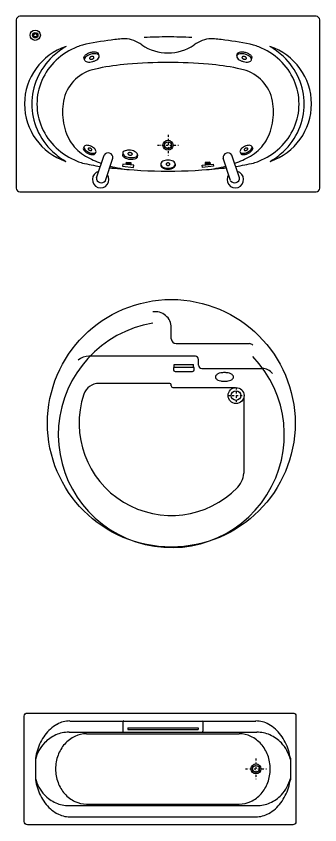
# Model space of a CAD drawing. Header units: millimetres. Extents: x 1333 to 16253, y 1167 to 12480.
# Drawn here: x 14353 to 16253, y 7416 to 12479 of the extents above; entities that cross this region are included whole.
import ezdxf

# ---------------------------------------------------------------- set-up
doc = ezdxf.new("R2010")
doc.units = ezdxf.units.MM
doc.linetypes.add('DASHDOT', pattern=[25.4, 12.7, -6.35, 0, -6.35])

# ---------------------------------------------------------------- blocks, each defined once
blk = doc.blocks.new('7')
at = {"color": 0}
for p, q in [((6730.7, -1561.1), (6726.2, -1544.7)), ((7592.3, -1561.1), (7596.8, -1544.7)), ((6638.3, -1586.2), (6633.9, -1569.8)), ((7684.6, -1586.2), (7689.1, -1569.8)), ((6636.8, -2128.5), (6630.6, -2141.6)), ((6710.3, -2163.4), (6704, -2176.5)), ((6878.1, -2168.7), (6876, -2185.2)), ((7612.7, -2163.4), (7618.9, -2176.5)), ((7686.2, -2128.5), (7692.4, -2141.6)), ((6713.9, -2323.6), (6761.2, -2181.9)), ((6769.9, -2342.2), (6817.2, -2200.6)), ((6900, -2226.3), (6898.4, -2240.3)), ((6900, -2226.3), (6929.6, -2229.5)), ((6970.9, -2180.7), (6968.7, -2197.2)), ((7423, -2226.3), (7393.3, -2229.5)), ((7423, -2226.3), (7424.5, -2240.3)), ((7553, -2342.2), (7505.8, -2200.6)), ((7609, -2323.6), (7561.8, -2181.9)), ((6878.7, -2238.1), (6877.2, -2251.7)), ((6947.9, -2245.7), (6878.7, -2238.1)), ((6929.6, -2229.5), (6928.1, -2243.5)), ((6946.4, -2259.3), (6947.9, -2245.7)), ((7116, -2239), (7116, -2250.4)), ((7207, -2239), (7207, -2250.4)), ((7375.1, -2245.7), (7444.3, -2238.1)), ((7376.6, -2259.3), (7375.1, -2245.7)), ((7393.3, -2229.5), (7394.9, -2243.5)), ((7444.3, -2238.1), (7445.8, -2251.7))]:
    blk.add_line(p, q, dxfattribs=at)
at = {"color": 0, "linetype": 'DASHDOT'}
for p, q in [((7161.5, -2055.4), (7161.5, -2185.4)), ((7096.5, -2120.4), (7226.5, -2120.4))]:
    blk.add_line(p, q, dxfattribs=at)
at = {"color": 0}
blk.add_lwpolyline([(6211.5, -1334.9), (6211.5, -2389.9, 0.333149), (6234, -2412.4), (8089, -2412.4, 0.333149), (8111.5, -2389.9), (8111.5, -1334.9, 0.333149), (8089, -1312.4), (6234, -1312.4, 0.333149)], format="xyb", close=True, dxfattribs=at)
for points in [[(6902.7, -2226.6), (6901.2, -2240.6)], [(6908.2, -2227.2), (6906.6, -2241.2)], [(7414.8, -2227.2), (7416.3, -2241.2)], [(7420.2, -2226.6), (7421.8, -2240.6)], [(6877.2, -2251.7), (6946.4, -2259.3)], [(6914.8, -2227.9), (6913.3, -2241.9)], [(6921.4, -2228.6), (6919.9, -2242.6)], [(6926.9, -2229.2), (6925.3, -2243.2)], [(7445.8, -2251.7), (7376.6, -2259.3)], [(7396.1, -2229.2), (7397.6, -2243.2)], [(7401.5, -2228.6), (7403.1, -2242.6)], [(7408.2, -2227.9), (7409.7, -2241.9)]]:
    blk.add_lwpolyline(points, dxfattribs=at)
for centre, radius in [((6330.6, -1431.7), 32.1), ((6330.6, -1431.7), 17), ((6330.6, -1431.7), 10.2), ((7161.5, -2120.4), 31.3), ((7161.5, -2120.4), 21.3)]:
    blk.add_circle(centre, radius, dxfattribs=at)
for centre, radius, start, end in [((7003.3, -3152.4), 1701.7, 96.6329, 102.8126), ((6902.2, -1996.7), 543, 91.1291, 100.1238), ((6881.9, -1643.8), 190.3, 52.5656, 87.111), ((7161.5, -4644.4), 3202, 90, 92.6851), ((7161.5, -4644.4), 3202, 87.3149, 90), ((7441.1, -1643.8), 190.3, 92.889, 127.4344), ((7420.8, -1996.7), 543, 79.8762, 88.8709), ((7319.7, -3152.4), 1701.7, 77.1874, 83.3671), ((6642.7, -1862.2), 379, 108.2642, 251.4664), ((6742.9, -1885.5), 441.3, 119.744, 133.4113), ((6742.9, -1885.5), 409.3, 111.3981, 133.4113), ((6751.5, -1907.4), 432.9, 106.8578, 111.3981), ((7161.1, -1248.1), 294.3, 236.2327, 303.7673), ((7571.5, -1907.4), 432.9, 68.6019, 73.1422), ((7580.1, -1885.5), 409.3, 46.5887, 68.6019), ((7680.3, -1862.2), 379, 288.5336, 71.7358), ((7580.1, -1885.5), 441.3, 46.5887, 60.256), ((6729.6, -1871.4), 422, 133.4113, 156.354), ((6670.4, -1588.7), 41.1, 136.8984, 152.597), ((6670.1, -1592.5), 34.4, 131.1867, 154.84), ((6685.1, -1602.5), 61.3, 119.555, 136.8984), ((6687.2, -1611.9), 60.2, 116.6215, 131.1867), ((6699, -1627), 89.5, 105.2129, 119.555), ((6704.1, -1645.7), 97.9, 105.2129, 116.6215), ((6684.8, -1582.2), 16.3, 118.593, 135.08), ((6699, -1627), 89.5, 90.8709, 105.2129), ((6688.8, -1589.6), 24.7, 105.2129, 118.593), ((6704.1, -1645.7), 97.9, 93.8044, 105.2129), ((6688.8, -1589.6), 24.7, 91.8329, 105.2129), ((6688.6, -1581.2), 16.3, 75.3459, 91.8329), ((6690.1, -1575.5), 10.4, 51.0158, 75.3459), ((6693.5, -1571.2), 4.88, 15.213, 51.0158), ((6698.6, -1598.8), 61.3, 73.5275, 90.8709), ((6701.6, -1608), 60.2, 79.2392, 93.8044), ((6706.4, -1582.6), 34.4, 55.5859, 79.2392), ((6704.3, -1579.5), 41.1, 57.8289, 73.5275), ((6719, -1564.3), 12.1, 15.213, 55.5859), ((6719, -1564.3), 12.1, 334.84, 15.213), ((7604, -1564.3), 12.1, 164.787, 205.16), ((7604, -1564.3), 12.1, 124.4141, 164.787), ((7618.7, -1579.5), 41.1, 106.4725, 122.1711), ((7616.6, -1582.6), 34.4, 100.7608, 124.4141), ((7624.4, -1598.8), 61.3, 89.1291, 106.4725), ((7621.4, -1608), 60.2, 86.1956, 100.7608), ((7629.4, -1571.2), 4.88, 128.9842, 164.787), ((7624, -1627), 89.5, 74.7871, 89.1291), ((7618.9, -1645.7), 97.9, 74.7871, 86.1956), ((7632.9, -1575.5), 10.4, 104.6541, 128.9842), ((7634.4, -1581.2), 16.3, 88.1671, 104.6541), ((7634.1, -1589.6), 24.7, 74.7871, 88.1671), ((7634.1, -1589.6), 24.7, 61.407, 74.7871), ((7618.9, -1645.7), 97.9, 63.3785, 74.7871), ((7638.1, -1582.2), 16.3, 44.92, 61.407), ((7624, -1627), 89.5, 60.445, 74.7871), ((7635.8, -1611.9), 60.2, 48.8133, 63.3785), ((7637.8, -1602.5), 61.3, 43.1016, 60.445), ((7652.8, -1592.5), 34.4, 25.16, 48.8133), ((7652.6, -1588.7), 41.1, 27.403, 43.1016), ((7593.4, -1871.4), 422, 23.646, 46.5887), ((6729.6, -1871.4), 390, 133.4113, 156.354), ((6650, -1583), 12.1, 154.84, 195.213), ((6650, -1583), 12.1, 195.213, 235.5859), ((6662.6, -1564.7), 34.4, 235.5859, 259.2392), ((6667.4, -1539.3), 60.2, 259.2392, 273.8044), ((6675.5, -1576.1), 4.88, 159.4101, 195.213), ((6675.5, -1576.1), 4.88, 195.213, 231.0158), ((6680.6, -1578), 10.4, 135.08, 159.4101), ((6664.9, -1501.7), 97.9, 273.8044, 285.2129), ((6678.9, -1571.8), 10.4, 231.0158, 255.3459), ((6680.4, -1566.1), 16.3, 255.3459, 271.8329), ((6680.2, -1557.7), 24.7, 271.8329, 285.2129), ((6680.2, -1557.7), 24.7, 285.2129, 298.593), ((6664.9, -1501.7), 97.9, 285.2129, 296.6215), ((6684.2, -1565.1), 16.3, 298.593, 315.08), ((6688.4, -1569.3), 10.4, 315.08, 339.4101), ((6693.5, -1571.2), 4.88, 339.4101, 15.213), ((6681.8, -1535.4), 60.2, 296.6215, 311.1867), ((6698.8, -1554.8), 34.4, 311.1867, 334.84), ((7039.8, -3177.1), 1569.6, 94.8158, 101.497), ((7161.5, -4621.8), 3019.4, 90, 94.8158), ((7161.5, -4621.8), 3019.4, 85.1842, 90), ((7283.2, -3177.1), 1569.6, 78.503, 85.1842), ((7624.1, -1554.8), 34.4, 205.16, 228.8133), ((7641.1, -1535.4), 60.2, 228.8133, 243.3785), ((7658, -1501.7), 97.9, 243.3785, 254.7871), ((7629.4, -1571.2), 4.88, 164.787, 200.5899), ((7634.6, -1569.3), 10.4, 200.5899, 224.92), ((7638.8, -1565.1), 16.3, 224.92, 241.407), ((7642.8, -1557.7), 24.7, 241.407, 254.7871), ((7658, -1501.7), 97.9, 254.7871, 266.1956), ((7642.8, -1557.7), 24.7, 254.7871, 268.1671), ((7642.5, -1566.1), 16.3, 268.1671, 284.6541), ((7644, -1571.8), 10.4, 284.6541, 308.9842), ((7642.3, -1578), 10.4, 20.5899, 44.92), ((7647.5, -1576.1), 4.88, 308.9842, 344.787), ((7655.5, -1539.3), 60.2, 266.1956, 280.7608), ((7647.5, -1576.1), 4.88, 344.787, 20.5899), ((7660.4, -1564.7), 34.4, 280.7608, 304.4141), ((7672.9, -1583), 12.1, 304.4141, 344.787), ((7672.9, -1583), 12.1, 344.787, 25.16), ((7593.4, -1871.4), 390, 23.646, 46.5887), ((6753.6, -1889.4), 250, 104.8458, 169.4824), ((6857.9, -2282.8), 656.9, 101.497, 104.8458), ((7465.1, -2282.8), 656.9, 75.1542, 78.503), ((7569.4, -1889.4), 250, 10.5176, 75.1542), ((6708.9, -1862.4), 399.5, 156.354, 180), ((6708.9, -1862.4), 367.5, 156.354, 180), ((7614, -1862.4), 367.5, 0, 23.646), ((7614, -1862.4), 399.5, 0, 23.646), ((6708.9, -1862.4), 399.5, 180, 203.646), ((6708.9, -1862.4), 367.5, 180, 203.646), ((6877.4, -1912.4), 375.9, 169.4824, 180), ((7445.6, -1912.4), 375.9, 0, 10.5176), ((7614, -1862.4), 367.5, 336.354, 0), ((7614, -1862.4), 399.5, 336.354, 0), ((6877.4, -1912.4), 375.9, 180, 201.1985), ((7445.6, -1912.4), 375.9, 338.8015, 0), ((6729.6, -1853.4), 422, 203.646, 226.5887), ((6729.6, -1853.4), 390, 203.646, 226.5887), ((7593.4, -1853.4), 390, 313.4113, 336.354), ((7593.4, -1853.4), 422, 313.4113, 336.354), ((6855, -1921.1), 351.9, 201.1985, 211.7172), ((7467.9, -1921.1), 351.9, 328.2828, 338.8015), ((6810.1, -1922.3), 313.9, 215.8396, 238.4666), ((6646.1, -2132.9), 10.3, 114.2511, 154.6241), ((6653.8, -2150.2), 29.2, 90.5978, 114.2511), ((6654.1, -2172.1), 51.2, 76.0326, 90.5978), ((6646.3, -2203.3), 83.2, 64.6241, 76.0326), ((7676.6, -2203.3), 83.2, 103.9674, 115.3759), ((7668.9, -2172.1), 51.2, 89.4022, 103.9674), ((7669.1, -2150.2), 29.2, 65.7489, 89.4022), ((7512.8, -1922.3), 313.9, 301.5334, 324.1604), ((7676.9, -2132.9), 10.3, 25.3759, 65.7489), ((6742.9, -1839.3), 441.3, 226.5887, 240.0029), ((6742.9, -1839.3), 409.3, 226.5887, 248.6019), ((6663.9, -2131.3), 34.9, 197.24, 212.9386), ((6678.4, -2121.9), 52.1, 212.9386, 230.282), ((6646.1, -2132.9), 10.3, 154.6241, 194.997), ((6664.3, -2128), 29.2, 194.997, 218.6503), ((6681.5, -2114.3), 51.2, 218.6503, 233.2155), ((6693.6, -2103.5), 76, 230.282, 244.6241), ((6700.7, -2088.6), 83.2, 233.2155, 244.6241), ((6693.6, -2103.5), 76, 244.6241, 258.9661), ((6666.3, -2142.5), 4.14, 154.6241, 190.4269), ((6670.9, -2141.7), 8.82, 190.4269, 214.757), ((6666.3, -2142.5), 4.14, 118.8212, 154.6241), ((6675.1, -2138.8), 13.9, 214.757, 231.244), ((6668.6, -2146.6), 8.82, 94.4911, 118.8212), ((6700.7, -2088.6), 83.2, 244.6241, 256.0326), ((6679.5, -2133.3), 21, 231.244, 244.6241), ((6669, -2151.7), 13.9, 78.0042, 94.4911), ((6679.5, -2133.3), 21, 244.6241, 258.0042), ((6667.5, -2158.6), 21, 64.6241, 78.0042), ((6678.1, -2140.2), 13.9, 258.0042, 274.4911), ((6667.5, -2158.6), 21, 51.244, 64.6241), ((6678.4, -2145.3), 8.82, 274.4911, 298.8212), ((6672, -2153.1), 13.9, 34.757, 51.244), ((6693, -2119.8), 51.2, 256.0326, 270.5978), ((6646.3, -2203.3), 83.2, 53.2155, 64.6241), ((6680.7, -2149.4), 4.14, 298.8212, 334.6241), ((6676.1, -2150.2), 8.82, 10.4269, 34.757), ((6680.7, -2149.4), 4.14, 334.6241, 10.4269), ((6693.2, -2141.7), 29.2, 270.5978, 294.2511), ((6691, -2144.1), 34.9, 276.3095, 292.0082), ((6665.5, -2177.6), 51.2, 38.6503, 53.2155), ((6700.9, -2159), 10.3, 294.2511, 334.6241), ((6682.7, -2163.9), 29.2, 14.997, 38.6503), ((6700.9, -2159), 10.3, 334.6241, 14.997), ((6786.6, -2199), 30.6, 356.9709, 146.1285), ((6889.9, -2170.2), 11.8, 172.6674, 213.0403), ((6889.9, -2170.2), 11.8, 132.2945, 172.6674), ((6908.1, -2158.4), 33.6, 213.0403, 236.6937), ((6904.5, -2186.3), 33.6, 108.6411, 132.2945), ((6912.6, -2210.3), 58.8, 94.0759, 108.6411), ((6915.2, -2247), 95.7, 82.6674, 94.0759), ((6915.4, -2173.5), 4.77, 136.8645, 172.6674), ((6915.4, -2173.5), 4.77, 172.6674, 208.4703), ((6920.1, -2171), 10.1, 208.4703, 232.8003), ((6919.3, -2177.2), 10.1, 112.5345, 136.8645), ((6921.6, -2182.6), 15.9, 96.0475, 112.5345), ((6922.4, -2190.7), 24.1, 82.6674, 96.0475), ((6922.4, -2190.7), 24.1, 69.2873, 82.6674), ((6915.2, -2247), 95.7, 71.2589, 82.6674), ((6925.3, -2183), 15.9, 52.8003, 69.2873), ((6928.8, -2178.4), 10.1, 28.4703, 52.8003), ((6933.6, -2175.9), 4.77, 316.8645, 352.6674), ((6933.6, -2175.9), 4.77, 352.6674, 28.4703), ((6927, -2212.1), 58.8, 56.6937, 71.2589), ((6940.9, -2191), 33.6, 33.0403, 56.6937), ((6959.1, -2179.1), 11.8, 352.6674, 33.0403), ((7536.3, -2199), 30.6, 33.8715, 183.0291), ((7622, -2159), 10.3, 165.003, 205.3759), ((7640.3, -2163.9), 29.2, 141.3497, 165.003), ((7622, -2159), 10.3, 205.3759, 245.7489), ((7657.4, -2177.6), 51.2, 126.7845, 141.3497), ((7629.8, -2141.7), 29.2, 245.7489, 269.4022), ((7632, -2144.1), 34.9, 247.9918, 263.6905), ((7676.6, -2203.3), 83.2, 115.3759, 126.7845), ((7630, -2119.8), 51.2, 269.4022, 283.9674), ((7642.2, -2149.4), 4.14, 169.5731, 205.3759), ((7646.8, -2150.2), 8.82, 145.243, 169.5731), ((7642.2, -2149.4), 4.14, 205.3759, 241.1788), ((7651, -2153.1), 13.9, 128.756, 145.243), ((7644.5, -2145.3), 8.82, 241.1788, 265.5089), ((7655.5, -2158.6), 21, 115.3759, 128.756), ((7622.3, -2088.6), 83.2, 283.9674, 295.3759), ((7644.9, -2140.2), 13.9, 265.5089, 281.9958), ((7629.3, -2103.5), 76, 281.0339, 295.3759), ((7655.5, -2158.6), 21, 101.9958, 115.3759), ((7643.4, -2133.3), 21, 281.9958, 295.3759), ((7654, -2151.7), 13.9, 85.5089, 101.9958), ((7643.4, -2133.3), 21, 295.3759, 308.756), ((7654.4, -2146.6), 8.82, 61.1788, 85.5089), ((7647.9, -2138.8), 13.9, 308.756, 325.243), ((7622.3, -2088.6), 83.2, 295.3759, 306.7845), ((7656.6, -2142.5), 4.14, 25.3759, 61.1788), ((7652, -2141.7), 8.82, 325.243, 349.5731), ((7656.6, -2142.5), 4.14, 349.5731, 25.3759), ((7629.3, -2103.5), 76, 295.3759, 309.718), ((7641.5, -2114.3), 51.2, 306.7845, 321.3497), ((7644.6, -2121.9), 52.1, 309.718, 327.0614), ((7658.6, -2128), 29.2, 321.3497, 345.003), ((7676.9, -2132.9), 10.3, 345.003, 25.3759), ((7659, -2131.3), 34.9, 327.0614, 342.76), ((7580.1, -1839.3), 409.3, 291.3981, 313.4113), ((7580.1, -1839.3), 441.3, 299.9971, 313.4113), ((6751.5, -1817.4), 432.9, 248.6019, 253.1422), ((6989.4, -1553.5), 723.1, 241.6415, 250.1526), ((6689.1, -2127), 52.1, 258.9661, 276.3095), ((6908.8, -2162), 40.2, 215.2833, 230.9819), ((6921.2, -2146.7), 59.9, 230.9819, 248.3254), ((6922, -2137.3), 58.8, 236.6937, 251.2589), ((6931.4, -2121.1), 87.4, 248.3254, 262.6674), ((6933.8, -2102.4), 95.7, 251.2589, 262.6674), ((6923.7, -2166.3), 15.9, 232.8003, 249.2873), ((6926.6, -2158.7), 24.1, 249.2873, 262.6674), ((6931.4, -2121.1), 87.4, 262.6674, 277.0094), ((6933.8, -2102.4), 95.7, 262.6674, 274.0759), ((6926.6, -2158.7), 24.1, 262.6674, 276.0475), ((6927.4, -2166.8), 15.9, 276.0475, 292.5345), ((6929.6, -2172.2), 10.1, 292.5345, 316.8645), ((6936.4, -2139.1), 58.8, 274.0759, 288.6411), ((6934.7, -2148.4), 59.9, 277.0094, 294.3529), ((6944.5, -2163.1), 33.6, 288.6411, 312.2945), ((6942.9, -2166.4), 40.2, 294.3529, 310.0515), ((6959.1, -2179.1), 11.8, 312.2945, 352.6674), ((7145.6, -2249.6), 33, 119.4144, 143.6961), ((7155.2, -2266.7), 52.6, 103.145, 119.4144), ((7161.5, -2293.7), 80.4, 90, 103.145), ((7161.5, -2293.7), 80.4, 76.855, 90), ((7167.8, -2266.7), 52.6, 60.5856, 76.855), ((7177.4, -2249.6), 33, 36.3039, 60.5856), ((7333.5, -1553.5), 723.1, 289.8474, 298.3585), ((7633.9, -2127), 52.1, 263.6905, 281.0339), ((7571.5, -1817.4), 432.9, 286.8578, 291.3981), ((7003.3, -572.4), 1701.7, 257.1874, 260.9966), ((7003.3, -572.4), 1701.7, 263.0317, 263.948), ((6989.4, -1553.5), 723.1, 254.8293, 264.4553), ((7161.5, 919.6), 3202, 263.948, 270), ((7131.1, -2239), 15.1, 143.6961, 180), ((7131.1, -2239), 15.1, 180, 216.3039), ((7146.3, -2229.8), 36.6, 214.2429, 237.8297), ((7145.6, -2228.3), 33, 216.3039, 240.5856), ((7155.5, -2215.2), 53.9, 237.8297, 255.3966), ((7155.2, -2211.3), 52.6, 240.5856, 256.855), ((7161.5, -2192.1), 77.8, 255.3966, 270), ((7161.5, -2184.2), 80.4, 256.855, 270), ((7155.2, -2239), 5.09, 147.752, 180), ((7155.2, -2239), 5.09, 180, 212.248), ((7158.3, -2240.9), 8.74, 123.2864, 147.752), ((7158.3, -2237), 8.74, 212.248, 236.7136), ((7160.3, -2244), 12.4, 105.2135, 123.2864), ((7160.3, -2233.9), 12.4, 236.7136, 254.7865), ((7161.7, -2248.9), 17.5, 90, 105.2135), ((7161.7, -2229.1), 17.5, 254.7865, 270), ((7161.5, -2184.2), 80.4, 270, 283.145), ((7161.5, 919.6), 3202, 270, 276.052), ((7161.5, -2192.1), 77.8, 270, 284.6034), ((7161.7, -2248.9), 17.5, 74.7865, 90), ((7161.7, -2229.1), 17.5, 270, 285.2135), ((7163, -2244), 12.4, 56.7136, 74.7865), ((7163, -2233.9), 12.4, 285.2135, 303.2864), ((7165, -2240.9), 8.74, 32.248, 56.7136), ((7165, -2237), 8.74, 303.2864, 327.752), ((7168.1, -2239), 5.09, 0, 32.248), ((7168.1, -2239), 5.09, 327.752, 0), ((7167.8, -2211.3), 52.6, 283.145, 299.4144), ((7167.5, -2215.2), 53.9, 284.6034, 302.1703), ((7177.4, -2228.3), 33, 299.4144, 323.6961), ((7176.7, -2229.8), 36.6, 302.1703, 325.7571), ((7191.9, -2239), 15.1, 0, 36.3039), ((7191.9, -2239), 15.1, 323.6961, 0), ((7333.5, -1553.5), 723.1, 275.5447, 285.1707), ((7319.7, -572.4), 1701.7, 276.052, 276.9683), ((7319.7, -572.4), 1701.7, 278.9886, 282.8126), ((6740.2, -2335.2), 51.9, 104.9796, 35.6071), ((6744.5, -2325.2), 30.6, 176.9709, 326.1285), ((7582.8, -2335.2), 51.9, 144.3929, 75.0204), ((7578.5, -2325.2), 30.6, 213.8715, 3.0291)]:
    blk.add_arc(centre, radius, start, end, dxfattribs=at)
blk = doc.blocks.new('14')
at = {"color": 0}
for p, q in [((7182.2, -3332.5), (7182.2, -3262.5)), ((7212.2, -3362.5), (7670.7, -3362.5)), ((7332.7, -3441.2), (6666.4, -3441.2)), ((7352.7, -3497.5), (7352.7, -3461.2)), ((7325.4, -3512.1), (7195.4, -3512.1)), ((7195.4, -3512.1), (7195.4, -3526.4)), ((7200.7, -3493.8), (7320.2, -3493.8)), ((7200.7, -3512.1), (7200.7, -3493.8)), ((7205.4, -3536.4), (7315.4, -3536.4)), ((7320.2, -3512.1), (7320.2, -3493.8)), ((7325.4, -3526.4), (7325.4, -3512.1)), ((7372.7, -3517.5), (7751, -3517.5)), ((7172.2, -3611.2), (6729.4, -3611.2)), ((7182.2, -3627.5), (7182.2, -3621.2)), ((7192.2, -3637.5), (7582.9, -3637.5))]:
    blk.add_line(p, q, dxfattribs=at)
at = {"color": 0, "linetype": 'DASHDOT'}
for p, q in [((7587.2, -3637.5), (7587.2, -3737.5)), ((7537.2, -3687.5), (7637.2, -3687.5))]:
    blk.add_line(p, q, dxfattribs=at)
at = {"color": 0}
blk.add_lwpolyline([(7636.5, -3696.4), (7636.5, -4173.4)], dxfattribs=at)
for centre, radius in [((7182.2, -3861.2), 775), ((7587.2, -3687.5), 50), ((7587.2, -3687.5), 30)]:
    blk.add_circle(centre, radius, dxfattribs=at)
for centre, radius, start, end in [((7082.2, -3262.5), 100, 0, 99.4824), ((7182.2, -3932.2), 707, 99.4824, 43.8147), ((7212.2, -3332.5), 30, 180, 270), ((7670.7, -3392.5), 30, 43.8147, 90), ((6666.4, -3541.2), 100, 90, 131.3148), ((7332.7, -3461.2), 20, 0, 90), ((7205.4, -3526.4), 10, 180, 270), ((7315.4, -3526.4), 10, 270, 0), ((7372.7, -3497.5), 20, 180, 270), ((7514.6, -3662.2), 118.4, 90, 101.2411), ((7514.6, -3662.2), 118.4, 78.7589, 90), ((7751, -3597.5), 80, 36.8974, 90), ((7471.7, -3571.1), 14, 139.1973, 180), ((7471.7, -3571.1), 14, 180, 220.8027), ((7492, -3588.7), 40.9, 115.6329, 139.1973), ((7492, -3553.5), 40.9, 220.8027, 244.3671), ((7505.6, -3617), 72.4, 101.2411, 115.6329), ((7505.6, -3525.1), 72.4, 244.3671, 258.7589), ((7523.6, -3617), 72.4, 64.3671, 78.7589), ((7523.6, -3525.1), 72.4, 281.2411, 295.6329), ((7537.2, -3588.7), 40.9, 40.8027, 64.3671), ((7537.2, -3553.5), 40.9, 295.6329, 319.1973), ((7557.6, -3571.1), 14, 0, 40.8027), ((7557.6, -3571.1), 14, 319.1973, 0), ((6729.4, -3711.2), 100, 90, 161.6715), ((7172.2, -3621.2), 10, 0, 90), ((7192.2, -3627.5), 10, 180, 270), ((7514.6, -3480), 118.4, 258.7589, 270), ((7514.6, -3480), 118.4, 270, 281.2411), ((7182.2, -3861.2), 577, 161.6715, 315.7648), ((7481.2, -4157.4), 156.1, 313.3937, 354.1373)]:
    blk.add_arc(centre, radius, start, end, dxfattribs=at)
blk = doc.blocks.new('21')
at = {"color": 0}
for p, q in [((6548.1, -5725), (7711.1, -5725)), ((6909.6, -5768.6), (7349.6, -5768.6)), ((6542.1, -5795), (7717.1, -5795)), ((6652.1, -5805), (7607.1, -5805)), ((6909.6, -5778.6), (7349.6, -5778.6)), ((6332.1, -5957.2), (6332.1, -6092.7)), ((7927.1, -5957.2), (7927.1, -6092.7)), ((7927.1, -6025), (7927.1, -6092.7)), ((6542.1, -6255), (7717.1, -6255)), ((6652.1, -6245), (7607.1, -6245)), ((6548.1, -6325), (7711.1, -6325))]:
    blk.add_line(p, q, dxfattribs=at)
at = {"color": 0, "linetype": 'DASHDOT'}
for p, q in [((7712.1, -5960), (7712.1, -6090)), ((7647.1, -6025), (7777.1, -6025))]:
    blk.add_line(p, q, dxfattribs=at)
at = {"color": 0}
blk.add_lwpolyline([(6262.1, -6355), (6262.1, -5695, -0.414214), (6282.1, -5675), (7942.1, -5675, -0.414214), (7962.1, -5695), (7962.1, -6355, -0.414214), (7942.1, -6375), (6282.1, -6375, -0.414214)], format="xyb", close=True, dxfattribs=at)
for points in [[(6879.6, -5730.7), (6879.6, -5790)], [(6909.6, -5768.6), (6909.6, -5778.6)], [(7349.6, -5768.6), (7349.6, -5778.6)], [(7379.6, -5730.7), (7379.6, -5789.3)]]:
    blk.add_lwpolyline(points, dxfattribs=at)
for radius in [31.3, 21.3]:
    blk.add_circle((7712.1, -6025), radius, dxfattribs=at)
for centre, radius, start, end in [((6584.2, -5955.4), 239.9, 119.2696, 143.5342), ((6548.1, -5890.9), 166, 90, 119.2696), ((6885, -5730.3), 5.36, 93.7337, 183.7337), ((7374.3, -5730.3), 5.36, 356.2663, 86.2663), ((7711.1, -5890.9), 166, 60.7304, 90), ((7675, -5955.4), 239.9, 36.4658, 60.7304), ((6641.2, -5997.5), 310.7, 143.5342, 162.9796), ((6547.3, -6012.5), 218.6, 113.665, 136.6145), ((6542.1, -6000.7), 205.8, 90, 113.665), ((6663.1, -6000), 197.5, 115.1607, 138.5936), ((6652.1, -5976.7), 171.7, 90, 115.1607), ((6885, -5789.6), 5.36, 176.2663, 266.2663), ((7374.3, -5789.6), 5.36, 273.7337, 3.7337), ((7607.1, -5976.7), 171.7, 64.8393, 90), ((7596.1, -6000), 197.5, 41.4064, 64.8393), ((7717.1, -6000.7), 205.8, 66.335, 90), ((7712, -6012.5), 218.6, 43.3855, 66.335), ((7618, -5997.5), 310.7, 17.0204, 36.4658), ((6555.3, -6020.1), 229.6, 136.6145, 166.3718), ((6680.2, -6015.2), 220.4, 138.5936, 159.9347), ((7579, -6015.2), 220.4, 20.0653, 41.4064), ((7703.9, -6020.1), 229.6, 13.6282, 43.3855), ((6731, -6025), 404.6, 162.9796, 170.3612), ((7528.2, -6025), 404.6, 9.6388, 17.0204), ((6707.1, -6025), 249, 159.9347, 180), ((7552.2, -6025), 249, 0, 20.0653), ((6707.1, -6025), 249, 180, 200.0653), ((7552.2, -6025), 249, 339.9347, 0), ((6555.3, -6029.9), 229.6, 193.6282, 223.3855), ((6731, -6025), 404.6, 189.6388, 197.0204), ((6680.2, -6034.8), 220.4, 200.0653, 221.4064), ((7579, -6034.8), 220.4, 318.5936, 339.9347), ((7703.9, -6029.9), 229.6, 316.6145, 346.3718), ((7528.2, -6025), 404.6, 342.9796, 350.3612), ((6641.2, -6052.5), 310.7, 197.0204, 216.4658), ((7618, -6052.5), 310.7, 323.5342, 342.9796), ((6547.3, -6037.4), 218.6, 223.3855, 246.335), ((6663.1, -6049.9), 197.5, 221.4064, 244.8393), ((7596.1, -6049.9), 197.5, 295.1607, 318.5936), ((7712, -6037.4), 218.6, 293.665, 316.6145), ((6584.2, -6094.5), 239.9, 216.4658, 240.7304), ((6542.1, -6049.2), 205.8, 246.335, 270), ((6652.1, -6073.3), 171.7, 244.8393, 270), ((7607.1, -6073.3), 171.7, 270, 295.1607), ((7717.1, -6049.2), 205.8, 270, 293.665), ((7675, -6094.5), 239.9, 299.2696, 323.5342), ((6548.1, -6159), 166, 240.7304, 270), ((7711.1, -6159), 166, 270, 299.2696)]:
    blk.add_arc(centre, radius, start, end, dxfattribs=at)

msp = doc.modelspace()

# ---------------------------------------------------------------- block references
for name in ['7', '14', '21']:
    msp.add_blockref(name, (8141.6, 13791.1))

doc.saveas('drawing.dxf')
